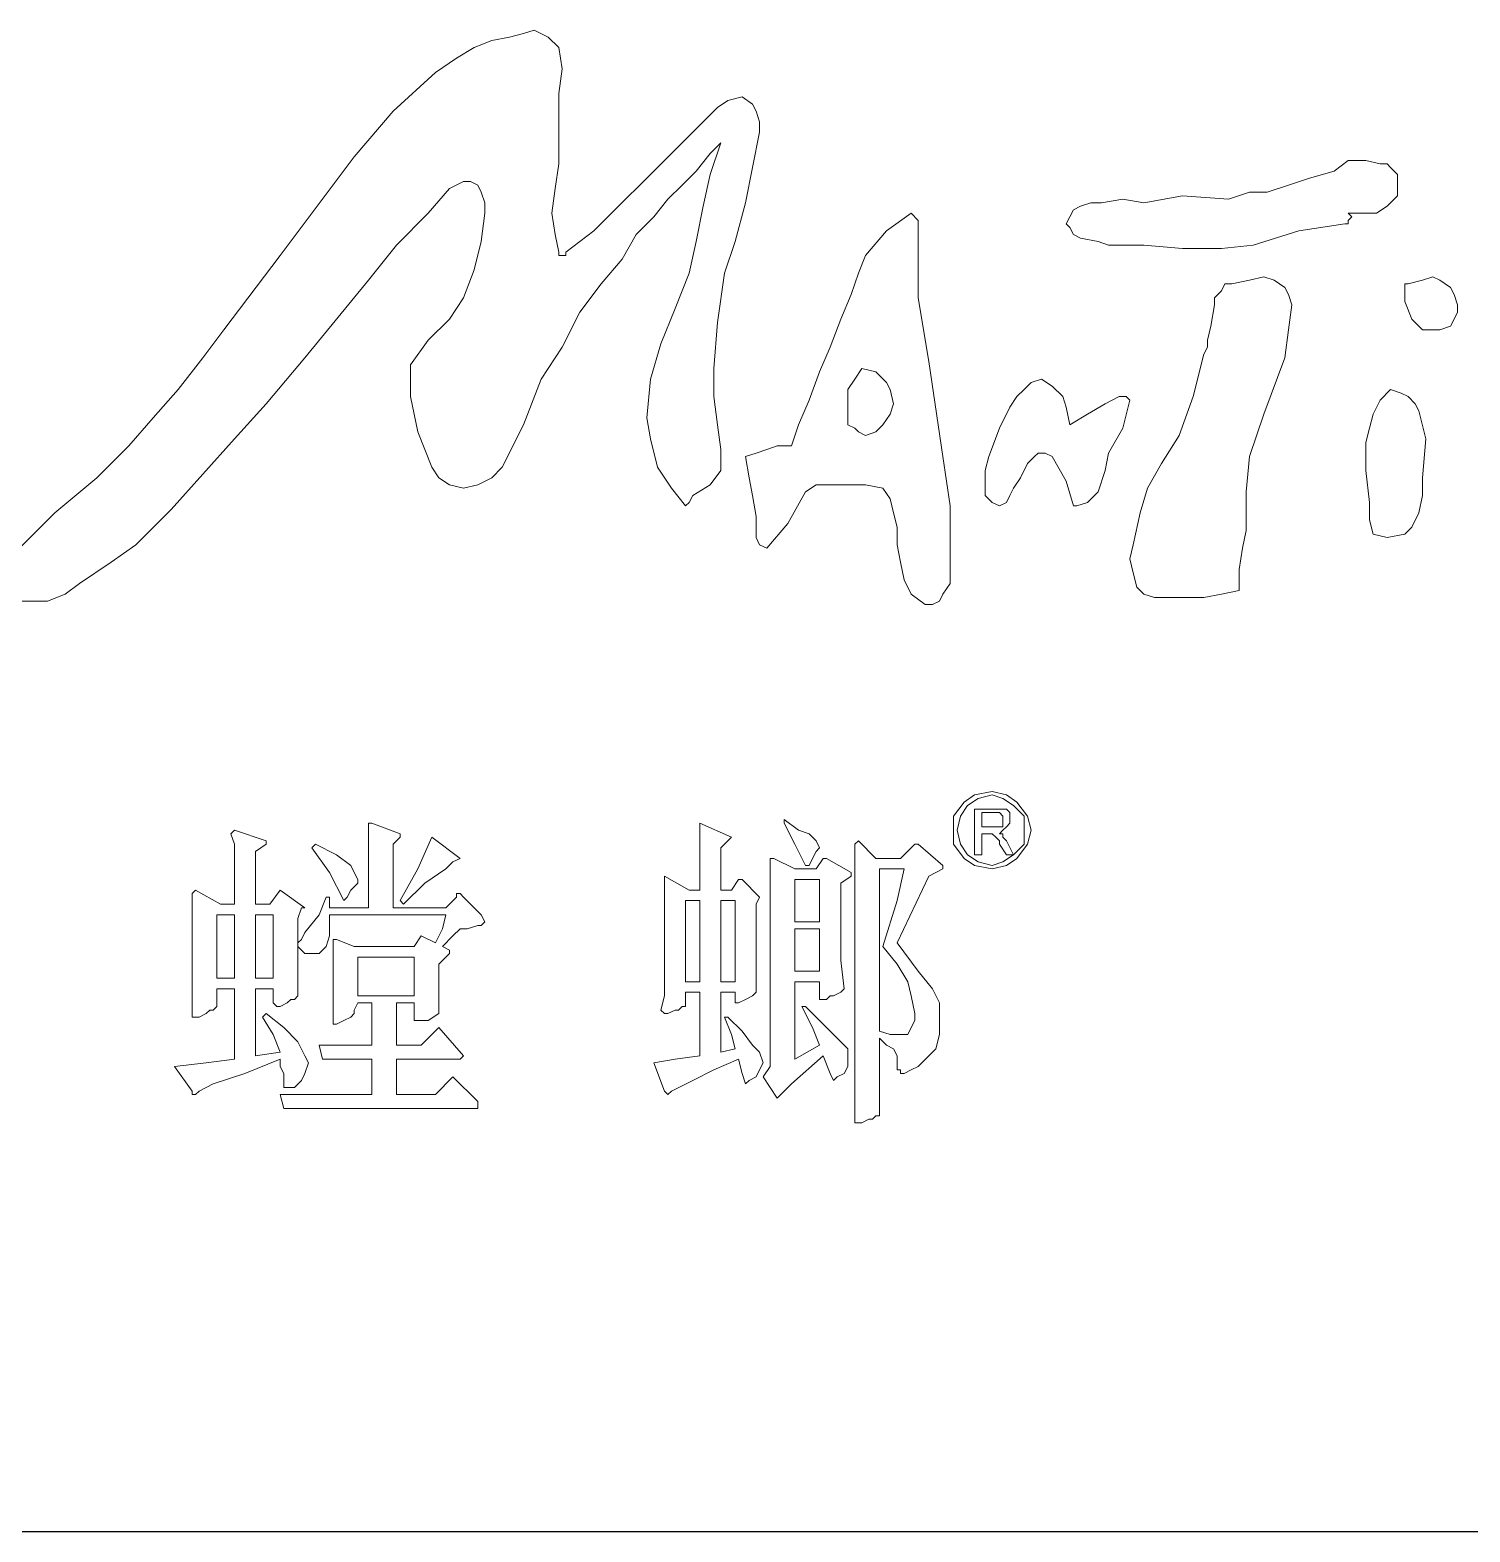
# Model space of a CAD drawing. Header units: millimetres. Extents: x -114775 to 228300, y -175499 to 108657.
# Drawn here: x -101203.18 to -101189.28, y -110668.39 to -110653.89 of the extents above; entities that cross this region are included whole.
import ezdxf
from ezdxf.enums import TextEntityAlignment as Align

# ---------------------------------------------------------------- set-up
doc = ezdxf.new("R2010")
doc.units = ezdxf.units.MM
doc.header["$LTSCALE"] = 1000
doc.layers.get('0').update_dxf_attribs({"linetype": 'CONTINUOUS'})
doc.layers.add('W-图框', color=251, linetype='CONTINUOUS')
doc.styles.add('WORD-2', font='simhei.ttf')
doc.styles.add('WORD-3', font='')
doc.styles.get('WORD-3').set_extended_font_data('SimSun')

# ---------------------------------------------------------------- blocks, each defined once
blk = doc.blocks.new('gslogo')
at = {"color": 251, "lineweight": 0}
for p, q in [((5206.008, -2053.277), (5206.268, -2053.173)), ((5206.268, -2053.173), (5206.528, -2053.121)), ((5206.528, -2053.121), (5206.737, -2053.069)), ((5206.737, -2053.069), (5206.893, -2053.017)), ((5206.893, -2053.017), (5207.101, -2053.121)), ((5206.893, -2053.017), (5206.893, -2053.017)), ((5207.101, -2053.121), (5207.257, -2053.277)), ((5205.435, -2053.642), (5205.747, -2053.433)), ((5205.747, -2053.433), (5206.008, -2053.277)), ((5207.257, -2053.277), (5207.309, -2053.59)), ((5204.81, -2054.214), (5205.435, -2053.642)), ((5207.309, -2053.59), (5207.257, -2053.954)), ((5207.257, -2053.954), (5207.257, -2054.475)), ((5209.6, -2054.162), (5209.756, -2054.058)), ((5209.756, -2054.058), (5209.965, -2054.006)), ((5209.965, -2054.006), (5209.965, -2054.006)), ((5209.965, -2054.006), (5209.965, -2054.006)), ((5209.965, -2054.006), (5210.121, -2054.11)), ((5204.237, -2054.891), (5204.81, -2054.214)), ((5209.288, -2054.475), (5209.6, -2054.162)), ((5210.121, -2054.11), (5210.173, -2054.214)), ((5210.173, -2054.214), (5210.225, -2054.371)), ((5207.257, -2054.475), (5207.257, -2054.995)), ((5208.975, -2054.787), (5209.288, -2054.475)), ((5210.225, -2054.527), (5210.121, -2055.048)), ((5210.225, -2054.371), (5210.225, -2054.527)), ((5209.496, -2055.152), (5209.652, -2054.683)), ((5209.652, -2054.683), (5209.548, -2054.787)), ((5203.144, -2056.349), (5204.237, -2054.891)), ((5208.559, -2055.204), (5208.975, -2054.787)), ((5209.496, -2054.839), (5209.288, -2055.1)), ((5209.548, -2054.787), (5209.496, -2054.839)), ((5218.712, -2055.1), (5218.92, -2054.943)), ((5218.92, -2054.943), (5219.181, -2054.943)), ((5218.92, -2054.943), (5218.92, -2054.943)), ((5219.181, -2054.943), (5219.389, -2054.995)), ((5207.257, -2054.995), (5207.205, -2055.36)), ((5208.142, -2055.62), (5208.559, -2055.204)), ((5209.288, -2055.1), (5209.08, -2055.308)), ((5209.392, -2055.62), (5209.496, -2055.152)), ((5210.121, -2055.048), (5210.017, -2055.568)), ((5218.035, -2055.308), (5218.347, -2055.204)), ((5218.347, -2055.204), (5218.712, -2055.1)), ((5219.389, -2054.995), (5219.493, -2054.995)), ((5219.493, -2054.995), (5219.545, -2055.048)), ((5219.545, -2055.048), (5219.649, -2055.152)), ((5219.649, -2055.152), (5219.649, -2055.256)), ((5205.643, -2055.36), (5205.331, -2055.724)), ((5205.851, -2055.256), (5205.643, -2055.36)), ((5205.903, -2055.256), (5205.851, -2055.256)), ((5205.956, -2055.256), (5205.903, -2055.256)), ((5206.06, -2055.308), (5205.956, -2055.256)), ((5206.112, -2055.412), (5206.06, -2055.308)), ((5206.164, -2055.568), (5206.112, -2055.412)), ((5207.205, -2055.36), (5207.153, -2055.724)), ((5209.08, -2055.308), (5208.871, -2055.516)), ((5217.15, -2055.516), (5217.462, -2055.412)), ((5217.462, -2055.412), (5217.723, -2055.412)), ((5217.723, -2055.412), (5218.035, -2055.308)), ((5219.649, -2055.256), (5219.649, -2055.36)), ((5219.649, -2055.36), (5219.649, -2055.464)), ((5206.164, -2055.724), (5206.164, -2055.568)), ((5207.778, -2055.985), (5208.142, -2055.62)), ((5208.871, -2055.516), (5208.663, -2055.776)), ((5209.288, -2056.141), (5209.392, -2055.62)), ((5210.017, -2055.568), (5209.861, -2056.141)), ((5214.859, -2055.672), (5214.963, -2055.62)), ((5214.963, -2055.62), (5215.119, -2055.568)), ((5215.119, -2055.568), (5215.275, -2055.568)), ((5215.275, -2055.568), (5215.588, -2055.516)), ((5215.588, -2055.516), (5215.9, -2055.568)), ((5215.9, -2055.568), (5216.473, -2055.464)), ((5216.473, -2055.464), (5217.15, -2055.516)), ((5219.493, -2055.62), (5219.337, -2055.724)), ((5219.649, -2055.464), (5219.493, -2055.62)), ((5205.331, -2055.724), (5204.862, -2056.193)), ((5206.112, -2056.141), (5206.164, -2055.724)), ((5207.153, -2055.724), (5207.205, -2056.037)), ((5208.663, -2055.776), (5208.403, -2056.037)), ((5212.099, -2055.985), (5212.464, -2055.724)), ((5212.464, -2055.724), (5212.568, -2055.829)), ((5212.464, -2055.724), (5212.464, -2055.724)), ((5212.568, -2055.829), (5212.568, -2055.985)), ((5214.755, -2055.881), (5214.807, -2055.776)), ((5214.807, -2055.776), (5214.859, -2055.672)), ((5219.181, -2055.724), (5218.92, -2055.724)), ((5218.92, -2055.724), (5218.972, -2055.776)), ((5218.972, -2055.776), (5218.92, -2055.829)), ((5218.92, -2055.829), (5218.92, -2055.881)), ((5219.337, -2055.724), (5219.181, -2055.724)), ((5207.205, -2056.037), (5207.257, -2056.297)), ((5207.361, -2056.297), (5207.778, -2055.985)), ((5208.403, -2056.037), (5208.194, -2056.401)), ((5211.787, -2056.349), (5212.099, -2055.985)), ((5212.568, -2055.985), (5212.568, -2056.505)), ((5214.807, -2055.933), (5214.755, -2055.881)), ((5214.859, -2056.037), (5214.807, -2055.933)), ((5214.963, -2056.089), (5214.859, -2056.037)), ((5215.223, -2056.141), (5214.963, -2056.089)), ((5218.191, -2055.985), (5217.514, -2056.193)), ((5218.868, -2055.881), (5218.191, -2055.985)), ((5218.92, -2055.881), (5218.868, -2055.881)), ((5204.862, -2056.193), (5204.446, -2056.714)), ((5206.008, -2056.557), (5206.112, -2056.141)), ((5207.257, -2056.297), (5207.257, -2056.297)), ((5207.257, -2056.297), (5207.257, -2056.349)), ((5207.361, -2056.349), (5207.361, -2056.297)), ((5209.184, -2056.61), (5209.288, -2056.141)), ((5209.861, -2056.141), (5209.704, -2056.61)), ((5215.38, -2056.193), (5215.223, -2056.141)), ((5215.9, -2056.193), (5215.38, -2056.193)), ((5216.473, -2056.245), (5215.9, -2056.193)), ((5217.046, -2056.245), (5216.473, -2056.245)), ((5217.514, -2056.193), (5217.046, -2056.245)), ((5202.311, -2057.443), (5203.144, -2056.349)), ((5207.257, -2056.349), (5207.309, -2056.349)), ((5207.309, -2056.349), (5207.361, -2056.349)), ((5207.361, -2056.349), (5207.361, -2056.349)), ((5208.194, -2056.401), (5207.882, -2056.766)), ((5211.683, -2056.61), (5211.787, -2056.349)), ((5212.568, -2056.505), (5212.568, -2056.974)), ((5204.446, -2056.714), (5203.508, -2057.859)), ((5205.851, -2056.974), (5206.008, -2056.557)), ((5208.975, -2057.13), (5209.184, -2056.61)), ((5209.704, -2056.61), (5209.6, -2057.338)), ((5211.579, -2056.922), (5211.683, -2056.61)), ((5217.202, -2056.766), (5217.462, -2056.714)), ((5217.462, -2056.714), (5217.671, -2056.662)), ((5217.671, -2056.662), (5217.827, -2056.714)), ((5217.671, -2056.662), (5217.671, -2056.662)), ((5217.827, -2056.714), (5217.983, -2056.818)), ((5219.805, -2056.766), (5220.014, -2056.714)), ((5220.014, -2056.714), (5220.17, -2056.662)), ((5220.17, -2056.662), (5220.274, -2056.714)), ((5220.17, -2056.662), (5220.17, -2056.662)), ((5220.274, -2056.714), (5220.43, -2056.818)), ((5205.643, -2057.286), (5205.851, -2056.974)), ((5207.882, -2056.766), (5207.57, -2057.182)), ((5211.423, -2057.286), (5211.579, -2056.922)), ((5212.568, -2056.974), (5212.724, -2057.911)), ((5216.942, -2056.974), (5217.046, -2056.87)), ((5216.942, -2057.078), (5216.942, -2056.974)), ((5217.046, -2056.87), (5217.098, -2056.766)), ((5217.098, -2056.766), (5217.202, -2056.766)), ((5217.983, -2056.818), (5218.035, -2056.922)), ((5218.035, -2056.922), (5218.087, -2057.078)), ((5219.753, -2057.026), (5219.753, -2056.766)), ((5219.753, -2056.766), (5219.805, -2056.766)), ((5219.805, -2056.766), (5219.805, -2056.766)), ((5220.43, -2056.818), (5220.482, -2056.922)), ((5220.482, -2056.922), (5220.534, -2057.078)), ((5207.57, -2057.182), (5207.309, -2057.703)), ((5208.767, -2057.651), (5208.975, -2057.13)), ((5216.89, -2057.391), (5216.942, -2057.078)), ((5218.087, -2057.078), (5218.035, -2057.443)), ((5219.857, -2057.286), (5219.753, -2057.026)), ((5220.534, -2057.182), (5220.482, -2057.286)), ((5220.534, -2057.078), (5220.534, -2057.182)), ((5205.331, -2057.599), (5205.643, -2057.286)), ((5209.6, -2057.338), (5209.548, -2058.015)), ((5211.266, -2057.703), (5211.423, -2057.286)), ((5216.838, -2057.599), (5216.89, -2057.391)), ((5219.909, -2057.338), (5219.857, -2057.286)), ((5220.014, -2057.443), (5219.909, -2057.338)), ((5220.43, -2057.391), (5220.274, -2057.443)), ((5220.482, -2057.286), (5220.43, -2057.391)), ((5201.998, -2057.859), (5202.311, -2057.443)), ((5205.07, -2057.963), (5205.331, -2057.599)), ((5208.611, -2058.172), (5208.767, -2057.651)), ((5216.838, -2057.703), (5216.838, -2057.599)), ((5218.035, -2057.443), (5217.983, -2057.859)), ((5220.118, -2057.443), (5220.014, -2057.443)), ((5220.274, -2057.443), (5220.118, -2057.443)), ((5201.634, -2058.328), (5201.998, -2057.859)), ((5203.508, -2057.859), (5202.936, -2058.536)), ((5207.309, -2057.703), (5206.997, -2058.172)), ((5211.11, -2058.067), (5211.266, -2057.703)), ((5216.629, -2058.432), (5216.785, -2057.807)), ((5216.785, -2057.807), (5216.838, -2057.703)), ((5217.983, -2057.859), (5217.671, -2058.692)), ((5205.07, -2058.432), (5205.07, -2057.963)), ((5209.548, -2058.015), (5209.548, -2058.432)), ((5210.954, -2058.484), (5211.11, -2058.067)), ((5211.735, -2058.015), (5211.631, -2058.172)), ((5211.943, -2058.067), (5211.735, -2058.015)), ((5211.735, -2058.015), (5211.735, -2058.015)), ((5212.099, -2058.224), (5211.943, -2058.067)), ((5212.724, -2057.911), (5212.932, -2059.317)), ((5206.997, -2058.172), (5206.737, -2058.848)), ((5208.559, -2058.744), (5208.611, -2058.172)), ((5211.631, -2058.172), (5211.527, -2058.328)), ((5212.151, -2058.328), (5212.099, -2058.224)), ((5214.13, -2058.328), (5214.234, -2058.224)), ((5214.234, -2058.224), (5214.39, -2058.172)), ((5214.39, -2058.172), (5214.547, -2058.276)), ((5214.39, -2058.172), (5214.39, -2058.172)), ((5214.547, -2058.276), (5214.703, -2058.432)), ((5201.269, -2058.744), (5201.634, -2058.328)), ((5202.936, -2058.536), (5202.467, -2059.057)), ((5205.175, -2058.953), (5205.07, -2058.432)), ((5209.548, -2058.432), (5209.6, -2058.848)), ((5210.798, -2058.848), (5210.954, -2058.484)), ((5211.527, -2058.328), (5211.527, -2058.484)), ((5211.527, -2058.484), (5211.527, -2058.744)), ((5212.204, -2058.536), (5212.151, -2058.328)), ((5212.151, -2058.692), (5212.204, -2058.536)), ((5213.922, -2058.588), (5214.026, -2058.432)), ((5214.026, -2058.432), (5214.13, -2058.328)), ((5214.703, -2058.432), (5214.755, -2058.588)), ((5215.067, -2058.692), (5215.328, -2058.536)), ((5215.328, -2058.536), (5215.432, -2058.484)), ((5215.432, -2058.484), (5215.536, -2058.432)), ((5215.536, -2058.432), (5215.64, -2058.432)), ((5215.692, -2058.484), (5215.588, -2058.9)), ((5215.64, -2058.432), (5215.692, -2058.484)), ((5216.421, -2059.005), (5216.629, -2058.432)), ((5219.285, -2058.692), (5219.389, -2058.484)), ((5219.389, -2058.484), (5219.545, -2058.328)), ((5219.545, -2058.328), (5219.701, -2058.38)), ((5219.545, -2058.328), (5219.545, -2058.328)), ((5219.701, -2058.38), (5219.805, -2058.432)), ((5219.805, -2058.432), (5219.909, -2058.536)), ((5219.909, -2058.536), (5219.962, -2058.64)), ((5200.905, -2059.161), (5201.269, -2058.744)), ((5208.611, -2059.057), (5208.559, -2058.744)), ((5211.527, -2058.744), (5211.527, -2058.848)), ((5212.047, -2058.848), (5212.151, -2058.692)), ((5213.766, -2058.9), (5213.922, -2058.588)), ((5214.755, -2058.588), (5214.807, -2058.848)), ((5214.807, -2058.848), (5215.067, -2058.692)), ((5217.671, -2058.692), (5217.462, -2059.317)), ((5219.233, -2058.9), (5219.285, -2058.692)), ((5219.962, -2058.64), (5220.066, -2059.057)), ((5205.279, -2059.213), (5205.175, -2058.953)), ((5206.737, -2058.848), (5206.424, -2059.473)), ((5209.6, -2058.848), (5209.652, -2059.213)), ((5210.694, -2059.161), (5210.798, -2058.848)), ((5211.527, -2058.848), (5211.631, -2058.9)), ((5211.631, -2058.9), (5211.683, -2058.953)), ((5211.683, -2058.953), (5211.787, -2059.005)), ((5211.787, -2059.005), (5211.943, -2058.953)), ((5211.943, -2058.953), (5212.047, -2058.848)), ((5213.609, -2059.317), (5213.766, -2058.9)), ((5215.588, -2058.9), (5215.38, -2059.265)), ((5219.181, -2059.109), (5219.233, -2058.9)), ((5200.436, -2059.629), (5200.905, -2059.161)), ((5202.467, -2059.057), (5201.998, -2059.577)), ((5208.715, -2059.473), (5208.611, -2059.057)), ((5210.329, -2059.213), (5210.485, -2059.161)), ((5210.485, -2059.161), (5210.694, -2059.161)), ((5216.161, -2059.421), (5216.421, -2059.005)), ((5219.181, -2059.525), (5219.181, -2059.109)), ((5220.066, -2059.057), (5220.014, -2059.629)), ((5205.383, -2059.473), (5205.279, -2059.213)), ((5209.652, -2059.213), (5209.652, -2059.525)), ((5210.017, -2059.317), (5210.173, -2059.265)), ((5210.069, -2059.629), (5210.017, -2059.317)), ((5210.173, -2059.265), (5210.329, -2059.213)), ((5212.932, -2059.317), (5213.037, -2060.046)), ((5213.557, -2059.525), (5213.609, -2059.317)), ((5214.182, -2059.421), (5214.078, -2059.629)), ((5214.286, -2059.317), (5214.182, -2059.421)), ((5214.338, -2059.265), (5214.286, -2059.317)), ((5214.442, -2059.265), (5214.338, -2059.265)), ((5214.547, -2059.317), (5214.442, -2059.265)), ((5214.755, -2059.681), (5214.547, -2059.317)), ((5215.38, -2059.265), (5215.328, -2059.525)), ((5215.952, -2059.786), (5216.161, -2059.421)), ((5217.462, -2059.317), (5217.41, -2059.838)), ((5199.812, -2060.15), (5200.436, -2059.629)), ((5201.998, -2059.577), (5201.53, -2060.098)), ((5205.487, -2059.629), (5205.383, -2059.473)), ((5205.643, -2059.734), (5205.487, -2059.629)), ((5206.268, -2059.629), (5206.06, -2059.734)), ((5206.424, -2059.473), (5206.268, -2059.629)), ((5208.923, -2059.786), (5208.715, -2059.473)), ((5209.652, -2059.525), (5209.496, -2059.734)), ((5210.121, -2059.89), (5210.069, -2059.629)), ((5213.557, -2059.734), (5213.557, -2059.525)), ((5214.078, -2059.629), (5213.974, -2059.786)), ((5215.328, -2059.525), (5215.223, -2059.838)), ((5219.233, -2059.994), (5219.181, -2059.525)), ((5220.014, -2059.629), (5220.014, -2059.89)), ((5205.851, -2059.786), (5205.643, -2059.734)), ((5206.06, -2059.734), (5205.851, -2059.786)), ((5209.132, -2060.046), (5208.923, -2059.786)), ((5209.496, -2059.734), (5209.236, -2059.89)), ((5210.902, -2059.838), (5210.642, -2060.306)), ((5211.058, -2059.734), (5210.902, -2059.838)), ((5211.214, -2059.734), (5211.058, -2059.734)), ((5211.37, -2059.734), (5211.214, -2059.734)), ((5211.579, -2059.734), (5211.37, -2059.734)), ((5211.787, -2059.734), (5211.579, -2059.734)), ((5212.047, -2059.786), (5211.787, -2059.734)), ((5212.151, -2059.942), (5212.047, -2059.786)), ((5213.557, -2059.89), (5213.557, -2059.734)), ((5213.974, -2059.786), (5213.922, -2059.89)), ((5214.859, -2060.046), (5214.755, -2059.681)), ((5215.223, -2059.838), (5215.067, -2059.994)), ((5215.848, -2060.15), (5215.952, -2059.786)), ((5217.41, -2059.838), (5217.41, -2060.41)), ((5209.184, -2059.994), (5209.132, -2060.046)), ((5209.236, -2059.89), (5209.184, -2059.994)), ((5210.173, -2060.202), (5210.121, -2059.89)), ((5212.204, -2060.15), (5212.151, -2059.942)), ((5213.037, -2060.046), (5213.037, -2060.671)), ((5213.661, -2059.994), (5213.557, -2059.89)), ((5213.766, -2060.046), (5213.661, -2059.994)), ((5213.87, -2059.994), (5213.766, -2060.046)), ((5213.922, -2059.89), (5213.87, -2059.994)), ((5214.911, -2060.046), (5214.859, -2060.046)), ((5215.067, -2059.994), (5214.911, -2060.046)), ((5214.911, -2060.046), (5214.911, -2060.046)), ((5219.233, -2060.254), (5219.233, -2059.994)), ((5220.014, -2059.89), (5219.962, -2060.15)), ((5199.551, -2060.41), (5199.812, -2060.15)), ((5201.53, -2060.098), (5201.009, -2060.619)), ((5210.173, -2060.515), (5210.173, -2060.202)), ((5210.642, -2060.306), (5210.329, -2060.671)), ((5212.256, -2060.358), (5212.204, -2060.15)), ((5215.744, -2060.619), (5215.848, -2060.15)), ((5219.285, -2060.463), (5219.233, -2060.254)), ((5219.962, -2060.15), (5219.857, -2060.358)), ((5199.291, -2060.671), (5199.551, -2060.41)), ((5210.225, -2060.619), (5210.173, -2060.515)), ((5212.256, -2060.619), (5212.256, -2060.358)), ((5217.41, -2060.41), (5217.358, -2060.671)), ((5219.493, -2060.515), (5219.285, -2060.463)), ((5219.493, -2060.41), (5219.493, -2060.41)), ((5219.493, -2060.41), (5219.493, -2060.41)), ((5219.493, -2060.41), (5219.493, -2060.41)), ((5219.493, -2060.41), (5219.493, -2060.41)), ((5219.493, -2060.41), (5219.493, -2060.41)), ((5219.753, -2060.463), (5219.493, -2060.515)), ((5219.857, -2060.358), (5219.753, -2060.463)), ((5201.009, -2060.619), (5200.645, -2060.879)), ((5210.329, -2060.671), (5210.225, -2060.619)), ((5212.308, -2060.879), (5212.256, -2060.619)), ((5213.037, -2060.671), (5213.037, -2060.931)), ((5215.692, -2060.827), (5215.744, -2060.619)), ((5217.358, -2060.671), (5217.306, -2060.983)), ((5200.645, -2060.879), (5200.176, -2061.191)), ((5212.36, -2061.139), (5212.308, -2060.879)), ((5213.037, -2060.931), (5213.037, -2061.191)), ((5215.744, -2061.035), (5215.692, -2060.827)), ((5200.176, -2061.191), (5199.968, -2061.348)), ((5212.464, -2061.348), (5212.36, -2061.139)), ((5213.037, -2061.191), (5212.932, -2061.348)), ((5215.796, -2061.244), (5215.744, -2061.035)), ((5217.306, -2060.983), (5217.306, -2061.139)), ((5217.306, -2061.139), (5217.306, -2061.296)), ((5199.968, -2061.348), (5199.707, -2061.452)), ((5212.672, -2061.504), (5212.464, -2061.348)), ((5212.932, -2061.348), (5212.88, -2061.452)), ((5215.9, -2061.348), (5215.796, -2061.244)), ((5216.056, -2061.4), (5215.9, -2061.348)), ((5216.265, -2061.4), (5216.056, -2061.4)), ((5216.525, -2061.4), (5216.265, -2061.4)), ((5216.785, -2061.4), (5216.525, -2061.4)), ((5217.046, -2061.348), (5216.785, -2061.4)), ((5217.306, -2061.296), (5217.046, -2061.348)), ((5199.499, -2061.452), (5199.239, -2061.452)), ((5199.707, -2061.452), (5199.499, -2061.452)), ((5212.776, -2061.504), (5212.672, -2061.504)), ((5212.88, -2061.452), (5212.776, -2061.504)), ((5213.401, -2064.315), (5213.661, -2064.263)), ((5213.661, -2064.263), (5213.87, -2064.315)), ((5213.661, -2064.263), (5213.661, -2064.263)), ((5213.089, -2064.628), (5213.245, -2064.42)), ((5213.193, -2064.628), (5213.297, -2064.472)), ((5213.245, -2064.42), (5213.401, -2064.315)), ((5213.297, -2064.472), (5213.453, -2064.368)), ((5213.401, -2065.201), (5213.401, -2064.524)), ((5213.401, -2064.524), (5213.713, -2064.524)), ((5213.453, -2064.368), (5213.661, -2064.315)), ((5213.661, -2064.315), (5213.818, -2064.368)), ((5213.661, -2064.315), (5213.661, -2064.315)), ((5213.713, -2064.524), (5213.766, -2064.524)), ((5213.766, -2064.524), (5213.818, -2064.524)), ((5213.818, -2064.368), (5213.974, -2064.472)), ((5213.818, -2064.524), (5213.87, -2064.524)), ((5213.87, -2064.315), (5214.026, -2064.42)), ((5213.87, -2064.524), (5213.922, -2064.576)), ((5213.974, -2064.472), (5214.13, -2064.628)), ((5214.026, -2064.42), (5214.182, -2064.628)), ((5204.446, -2064.94), (5204.446, -2064.732)), ((5204.446, -2064.732), (5204.498, -2064.732)), ((5204.498, -2064.732), (5204.914, -2064.888)), ((5209.34, -2064.784), (5209.34, -2064.732)), ((5209.34, -2064.732), (5209.808, -2064.94)), ((5210.589, -2064.68), (5210.798, -2064.836)), ((5210.589, -2064.732), (5210.589, -2064.68)), ((5210.589, -2064.68), (5210.589, -2064.68)), ((5210.746, -2065.044), (5210.589, -2064.732)), ((5213.089, -2064.836), (5213.089, -2064.628)), ((5213.141, -2064.836), (5213.193, -2064.628)), ((5213.713, -2064.576), (5213.505, -2064.576)), ((5213.505, -2064.576), (5213.505, -2064.784)), ((5213.766, -2064.576), (5213.713, -2064.576)), ((5213.818, -2064.628), (5213.766, -2064.576)), ((5213.818, -2064.68), (5213.818, -2064.628)), ((5213.818, -2064.628), (5213.818, -2064.628)), ((5213.818, -2064.732), (5213.818, -2064.68)), ((5213.818, -2064.784), (5213.818, -2064.732)), ((5213.818, -2064.732), (5213.818, -2064.732)), ((5213.922, -2064.732), (5213.87, -2064.784)), ((5213.922, -2064.576), (5213.922, -2064.628)), ((5213.922, -2064.628), (5213.922, -2064.68)), ((5213.922, -2064.68), (5213.922, -2064.732)), ((5214.13, -2064.628), (5214.13, -2064.836)), ((5214.182, -2064.628), (5214.234, -2064.836)), ((5202.415, -2064.888), (5202.467, -2064.836)), ((5202.467, -2065.044), (5202.415, -2064.888)), ((5202.467, -2064.836), (5202.936, -2064.992)), ((5204.446, -2065.201), (5204.446, -2064.94)), ((5204.914, -2064.94), (5204.81, -2065.044)), ((5204.914, -2064.888), (5204.914, -2064.94)), ((5205.175, -2065.409), (5205.383, -2064.94)), ((5205.383, -2064.94), (5205.799, -2065.253)), ((5205.383, -2064.94), (5205.383, -2064.94)), ((5209.34, -2064.94), (5209.34, -2064.784)), ((5209.34, -2065.149), (5209.34, -2064.94)), ((5209.808, -2064.94), (5209.652, -2065.096)), ((5209.808, -2064.94), (5209.808, -2064.94)), ((5210.798, -2064.836), (5210.954, -2064.888)), ((5210.954, -2064.888), (5211.058, -2064.992)), ((5213.089, -2065.044), (5213.089, -2064.836)), ((5213.193, -2065.044), (5213.141, -2064.836)), ((5213.505, -2064.784), (5213.661, -2064.784)), ((5213.505, -2064.784), (5213.505, -2064.784)), ((5213.609, -2064.888), (5213.505, -2064.888)), ((5213.505, -2064.888), (5213.505, -2065.201)), ((5213.661, -2064.888), (5213.609, -2064.888)), ((5213.609, -2064.888), (5213.609, -2064.888)), ((5213.661, -2064.784), (5213.713, -2064.784)), ((5213.713, -2064.94), (5213.661, -2064.888)), ((5213.661, -2064.888), (5213.661, -2064.888)), ((5213.661, -2064.888), (5213.661, -2064.888)), ((5213.713, -2064.784), (5213.766, -2064.784)), ((5213.766, -2064.992), (5213.713, -2064.94)), ((5213.713, -2064.94), (5213.713, -2064.94)), ((5213.766, -2064.784), (5213.818, -2064.784)), ((5213.818, -2064.836), (5213.766, -2064.888)), ((5213.766, -2064.888), (5213.766, -2064.888)), ((5213.766, -2064.888), (5213.818, -2064.888)), ((5213.87, -2064.784), (5213.818, -2064.836)), ((5213.818, -2064.888), (5213.818, -2064.94)), ((5213.818, -2064.94), (5213.87, -2064.992)), ((5214.13, -2064.836), (5214.13, -2065.044)), ((5214.234, -2064.836), (5214.182, -2065.044)), ((5202.467, -2065.201), (5202.467, -2065.044)), ((5202.936, -2065.044), (5202.779, -2065.149)), ((5202.779, -2065.149), (5202.779, -2065.93)), ((5202.936, -2064.992), (5202.936, -2065.044)), ((5203.612, -2065.096), (5203.665, -2065.044)), ((5203.873, -2065.461), (5203.612, -2065.096)), ((5203.665, -2065.044), (5203.977, -2065.201)), ((5203.665, -2065.044), (5203.665, -2065.044)), ((5204.81, -2065.044), (5204.81, -2065.982)), ((5209.34, -2065.721), (5209.34, -2065.149)), ((5209.652, -2065.096), (5209.652, -2065.721)), ((5210.902, -2065.357), (5210.746, -2065.044)), ((5211.058, -2065.149), (5211.006, -2065.253)), ((5211.058, -2064.992), (5211.11, -2065.096)), ((5211.11, -2065.096), (5211.058, -2065.149)), ((5211.631, -2065.044), (5211.683, -2064.992)), ((5211.631, -2065.201), (5211.631, -2065.044)), ((5211.683, -2064.992), (5211.943, -2065.253)), ((5212.308, -2065.253), (5212.516, -2065.044)), ((5212.516, -2065.044), (5212.568, -2065.044)), ((5212.568, -2065.044), (5212.932, -2065.357)), ((5213.245, -2065.253), (5213.089, -2065.044)), ((5213.297, -2065.201), (5213.193, -2065.044)), ((5213.766, -2065.044), (5213.766, -2064.992)), ((5213.87, -2065.201), (5213.766, -2065.044)), ((5213.87, -2064.992), (5213.974, -2065.201)), ((5214.13, -2065.044), (5213.974, -2065.201)), ((5214.182, -2065.044), (5214.026, -2065.253)), ((5202.467, -2065.93), (5202.467, -2065.201)), ((5203.977, -2065.201), (5204.185, -2065.357)), ((5204.185, -2065.357), (5204.237, -2065.461)), ((5204.446, -2065.982), (5204.446, -2065.201)), ((5204.914, -2065.877), (5205.175, -2065.409)), ((5205.591, -2065.409), (5205.279, -2065.617)), ((5205.695, -2065.305), (5205.591, -2065.409)), ((5205.799, -2065.253), (5205.695, -2065.305)), ((5205.799, -2065.253), (5205.799, -2065.253)), ((5210.381, -2065.409), (5210.381, -2065.253)), ((5210.381, -2065.253), (5210.433, -2065.253)), ((5210.381, -2065.565), (5210.381, -2065.409)), ((5210.433, -2065.253), (5210.746, -2065.409)), ((5210.746, -2065.409), (5211.058, -2065.409)), ((5210.954, -2065.357), (5210.902, -2065.357)), ((5211.006, -2065.253), (5210.954, -2065.357)), ((5211.058, -2065.409), (5211.162, -2065.253)), ((5211.162, -2065.253), (5211.214, -2065.253)), ((5211.214, -2065.253), (5211.579, -2065.461)), ((5211.631, -2065.409), (5211.631, -2065.201)), ((5211.631, -2068.533), (5211.631, -2065.409)), ((5211.943, -2065.253), (5212.308, -2065.253)), ((5211.943, -2065.253), (5211.943, -2065.253)), ((5212.36, -2065.409), (5211.995, -2065.409)), ((5211.995, -2065.409), (5211.995, -2067.804)), ((5212.256, -2065.877), (5212.36, -2065.409)), ((5212.932, -2065.409), (5212.724, -2065.513)), ((5212.932, -2065.357), (5212.932, -2065.409)), ((5213.401, -2065.357), (5213.245, -2065.253)), ((5213.453, -2065.305), (5213.297, -2065.201)), ((5213.505, -2065.201), (5213.401, -2065.201)), ((5213.401, -2065.201), (5213.401, -2065.201)), ((5213.661, -2065.409), (5213.401, -2065.357)), ((5213.661, -2065.357), (5213.453, -2065.305)), ((5213.818, -2065.305), (5213.661, -2065.357)), ((5213.87, -2065.357), (5213.661, -2065.409)), ((5213.974, -2065.201), (5213.818, -2065.305)), ((5213.974, -2065.201), (5213.87, -2065.201)), ((5214.026, -2065.253), (5213.87, -2065.357)), ((5204.081, -2065.877), (5203.873, -2065.461)), ((5204.289, -2065.617), (5204.185, -2065.721)), ((5204.237, -2065.461), (5204.289, -2065.565)), ((5204.289, -2065.565), (5204.289, -2065.617)), ((5205.279, -2065.617), (5204.966, -2065.93)), ((5208.819, -2065.565), (5208.819, -2065.513)), ((5208.819, -2065.513), (5209.184, -2065.721)), ((5208.819, -2065.721), (5208.819, -2065.565)), ((5209.808, -2065.721), (5209.913, -2065.565)), ((5209.913, -2065.565), (5209.965, -2065.565)), ((5209.965, -2065.565), (5210.225, -2065.825)), ((5210.381, -2068.168), (5210.381, -2065.565)), ((5211.11, -2065.565), (5210.746, -2065.565)), ((5210.746, -2065.565), (5210.746, -2066.19)), ((5211.11, -2066.19), (5211.11, -2065.565)), ((5211.579, -2065.513), (5211.423, -2065.617)), ((5211.423, -2065.617), (5211.423, -2066.763)), ((5211.579, -2065.461), (5211.579, -2065.513)), ((5212.724, -2065.513), (5212.256, -2066.502)), ((5201.842, -2065.773), (5201.894, -2065.721)), ((5201.842, -2065.93), (5201.842, -2065.773)), ((5201.894, -2065.721), (5202.259, -2065.93)), ((5202.988, -2065.93), (5203.144, -2065.721)), ((5203.144, -2065.721), (5203.144, -2065.721)), ((5203.144, -2065.721), (5203.508, -2065.982)), ((5203.717, -2066.086), (5203.821, -2065.825)), ((5203.821, -2065.825), (5203.873, -2065.825)), ((5203.873, -2065.825), (5203.873, -2065.877)), ((5204.133, -2065.825), (5204.081, -2065.877)), ((5204.185, -2065.721), (5204.133, -2065.825)), ((5205.591, -2065.982), (5205.747, -2065.825)), ((5205.747, -2065.825), (5205.747, -2065.773)), ((5205.747, -2065.773), (5205.799, -2065.773)), ((5205.799, -2065.773), (5205.851, -2065.825)), ((5205.851, -2065.825), (5206.008, -2065.982)), ((5208.819, -2065.877), (5208.819, -2065.721)), ((5209.184, -2065.721), (5209.34, -2065.721)), ((5209.652, -2065.721), (5209.808, -2065.721)), ((5210.225, -2065.825), (5210.173, -2065.93)), ((5210.225, -2065.825), (5210.225, -2065.825)), ((5201.842, -2066.034), (5201.842, -2065.93)), ((5201.842, -2067.179), (5201.842, -2066.034)), ((5202.259, -2065.93), (5202.467, -2065.93)), ((5202.467, -2065.93), (5202.467, -2065.93)), ((5202.779, -2065.93), (5202.988, -2065.93)), ((5203.456, -2065.982), (5203.404, -2066.138)), ((5203.508, -2065.982), (5203.456, -2065.982)), ((5203.873, -2065.877), (5203.873, -2065.982)), ((5203.873, -2065.982), (5204.446, -2065.982)), ((5204.446, -2065.982), (5204.446, -2065.982)), ((5204.81, -2065.982), (5205.591, -2065.982)), ((5204.966, -2065.93), (5204.914, -2065.877)), ((5206.008, -2065.982), (5206.112, -2066.086)), ((5208.819, -2066.971), (5208.819, -2065.877)), ((5209.34, -2065.877), (5209.132, -2065.877)), ((5209.132, -2065.877), (5209.132, -2067.075)), ((5209.34, -2067.075), (5209.34, -2065.877)), ((5209.652, -2065.877), (5209.652, -2067.075)), ((5209.861, -2065.877), (5209.652, -2065.877)), ((5209.652, -2065.877), (5209.652, -2065.877)), ((5209.861, -2067.075), (5209.861, -2065.877)), ((5210.173, -2065.93), (5210.173, -2066.815)), ((5212.047, -2066.554), (5212.256, -2065.877)), ((5202.467, -2066.086), (5202.207, -2066.086)), ((5202.207, -2066.086), (5202.207, -2067.023)), ((5202.467, -2067.023), (5202.467, -2066.086)), ((5202.779, -2066.086), (5202.779, -2067.023)), ((5203.04, -2066.086), (5202.779, -2066.086)), ((5202.779, -2066.086), (5202.779, -2066.086)), ((5203.04, -2067.023), (5203.04, -2066.086)), ((5203.404, -2066.138), (5203.404, -2066.919)), ((5203.508, -2066.346), (5203.717, -2066.086)), ((5205.591, -2066.086), (5203.873, -2066.086)), ((5203.873, -2066.086), (5203.873, -2066.398)), ((5205.435, -2066.502), (5205.539, -2066.294)), ((5205.539, -2066.294), (5205.591, -2066.086)), ((5205.799, -2066.294), (5205.695, -2066.398)), ((5205.903, -2066.294), (5205.799, -2066.294)), ((5206.06, -2066.242), (5205.903, -2066.294)), ((5206.112, -2066.242), (5206.06, -2066.242)), ((5206.112, -2066.086), (5206.164, -2066.19)), ((5206.164, -2066.19), (5206.112, -2066.242)), ((5210.746, -2066.19), (5211.11, -2066.19)), ((5210.746, -2066.19), (5210.746, -2066.19)), ((5211.11, -2066.294), (5210.746, -2066.294)), ((5210.746, -2066.294), (5210.746, -2066.919)), ((5211.11, -2066.919), (5211.11, -2066.294)), ((5211.11, -2066.294), (5211.11, -2066.294)), ((5203.404, -2066.502), (5203.456, -2066.45)), ((5203.404, -2066.554), (5203.404, -2066.502)), ((5203.456, -2066.45), (5203.508, -2066.346)), ((5203.873, -2066.398), (5203.821, -2066.554)), ((5203.925, -2066.606), (5203.925, -2066.45)), ((5203.925, -2066.45), (5203.977, -2066.45)), ((5203.977, -2066.45), (5204.237, -2066.554)), ((5205.122, -2066.554), (5205.227, -2066.398)), ((5205.227, -2066.398), (5205.227, -2066.398)), ((5205.227, -2066.398), (5205.435, -2066.502)), ((5205.695, -2066.398), (5205.539, -2066.554)), ((5212.256, -2066.502), (5212.568, -2066.919)), ((5203.456, -2066.606), (5203.404, -2066.554)), ((5203.508, -2066.658), (5203.456, -2066.606)), ((5203.612, -2066.658), (5203.508, -2066.658)), ((5203.717, -2066.658), (5203.612, -2066.658)), ((5203.821, -2066.554), (5203.717, -2066.658)), ((5203.925, -2066.763), (5203.925, -2066.606)), ((5204.237, -2066.554), (5205.122, -2066.554)), ((5205.122, -2066.711), (5204.289, -2066.711)), ((5204.289, -2066.711), (5204.289, -2067.283)), ((5205.122, -2067.283), (5205.122, -2066.711)), ((5205.643, -2066.658), (5205.487, -2066.815)), ((5205.539, -2066.554), (5205.643, -2066.606)), ((5205.643, -2066.606), (5205.643, -2066.658)), ((5212.256, -2066.815), (5212.047, -2066.554)), ((5203.404, -2066.919), (5203.404, -2067.231)), ((5203.925, -2067.387), (5203.925, -2066.763)), ((5205.487, -2066.815), (5205.487, -2067.179)), ((5210.173, -2066.815), (5210.173, -2066.971)), ((5210.746, -2066.919), (5211.11, -2066.919)), ((5211.423, -2066.763), (5211.475, -2067.179)), ((5212.412, -2067.075), (5212.256, -2066.815)), ((5212.568, -2066.919), (5212.776, -2067.179)), ((5201.842, -2067.387), (5201.842, -2067.179)), ((5202.207, -2067.023), (5202.467, -2067.023)), ((5202.467, -2067.179), (5202.207, -2067.179)), ((5202.207, -2067.179), (5202.207, -2067.439)), ((5202.467, -2067.023), (5202.467, -2067.023)), ((5202.467, -2068.22), (5202.467, -2067.179)), ((5202.779, -2067.023), (5203.04, -2067.023)), ((5203.04, -2067.179), (5202.779, -2067.179)), ((5202.779, -2067.179), (5202.779, -2068.168)), ((5203.04, -2067.387), (5203.04, -2067.179)), ((5205.487, -2067.179), (5205.487, -2067.283)), ((5208.819, -2067.283), (5208.819, -2066.971)), ((5209.132, -2067.075), (5209.34, -2067.075)), ((5209.34, -2067.075), (5209.34, -2067.075)), ((5209.652, -2067.075), (5209.861, -2067.075)), ((5210.173, -2066.971), (5210.173, -2067.127)), ((5210.173, -2067.127), (5210.173, -2067.179)), ((5210.173, -2067.179), (5210.173, -2067.231)), ((5211.11, -2067.075), (5210.746, -2067.075)), ((5210.746, -2067.075), (5210.746, -2068.22)), ((5211.11, -2067.283), (5211.11, -2067.075)), ((5211.11, -2067.075), (5211.11, -2067.075)), ((5211.475, -2067.179), (5211.423, -2067.231)), ((5212.464, -2067.283), (5212.412, -2067.075)), ((5212.776, -2067.179), (5212.88, -2067.387)), ((5201.842, -2067.544), (5201.842, -2067.387)), ((5203.092, -2067.439), (5203.04, -2067.387)), ((5203.04, -2067.387), (5203.04, -2067.387)), ((5203.248, -2067.387), (5203.144, -2067.439)), ((5203.3, -2067.335), (5203.248, -2067.387)), ((5203.352, -2067.335), (5203.3, -2067.335)), ((5203.404, -2067.283), (5203.352, -2067.335)), ((5203.404, -2067.231), (5203.404, -2067.283)), ((5203.925, -2067.648), (5203.925, -2067.387)), ((5204.289, -2067.387), (5204.237, -2067.492)), ((5204.289, -2067.283), (5205.122, -2067.283)), ((5204.498, -2067.387), (5204.289, -2067.387)), ((5204.498, -2068.012), (5204.498, -2067.387)), ((5205.122, -2067.387), (5204.862, -2067.387)), ((5204.862, -2067.387), (5204.862, -2068.012)), ((5205.122, -2067.283), (5205.122, -2067.283)), ((5205.122, -2067.596), (5205.122, -2067.387)), ((5205.487, -2067.283), (5205.487, -2067.387)), ((5205.487, -2067.387), (5205.487, -2067.492)), ((5208.767, -2067.492), (5208.819, -2067.283)), ((5209.34, -2067.231), (5209.132, -2067.231)), ((5209.132, -2067.231), (5209.132, -2067.387)), ((5209.132, -2067.387), (5209.132, -2067.439)), ((5209.34, -2068.168), (5209.34, -2067.231)), ((5209.861, -2067.231), (5209.652, -2067.231)), ((5209.652, -2067.231), (5209.652, -2068.116)), ((5209.861, -2067.335), (5209.861, -2067.231)), ((5209.861, -2067.387), (5209.861, -2067.335)), ((5209.913, -2067.387), (5209.861, -2067.387)), ((5209.861, -2067.387), (5209.861, -2067.387)), ((5210.017, -2067.335), (5209.913, -2067.387)), ((5210.121, -2067.283), (5210.017, -2067.335)), ((5210.173, -2067.231), (5210.121, -2067.283)), ((5211.11, -2067.335), (5211.11, -2067.283)), ((5211.162, -2067.335), (5211.11, -2067.335)), ((5211.214, -2067.335), (5211.162, -2067.335)), ((5211.266, -2067.283), (5211.214, -2067.335)), ((5211.318, -2067.283), (5211.266, -2067.283)), ((5211.423, -2067.231), (5211.318, -2067.283)), ((5211.423, -2067.231), (5211.423, -2067.231)), ((5212.516, -2067.544), (5212.464, -2067.283)), ((5212.88, -2067.387), (5212.88, -2067.648)), ((5201.842, -2067.596), (5201.842, -2067.544)), ((5201.894, -2067.596), (5201.842, -2067.596)), ((5201.946, -2067.596), (5201.894, -2067.596)), ((5202.05, -2067.544), (5201.946, -2067.596)), ((5202.103, -2067.492), (5202.05, -2067.544)), ((5202.155, -2067.492), (5202.103, -2067.492)), ((5202.207, -2067.439), (5202.155, -2067.492)), ((5202.207, -2067.439), (5202.207, -2067.439)), ((5202.884, -2067.596), (5202.936, -2067.544)), ((5203.04, -2067.856), (5202.884, -2067.596)), ((5202.936, -2067.544), (5203.196, -2067.752)), ((5203.144, -2067.439), (5203.092, -2067.439)), ((5204.185, -2067.596), (5204.081, -2067.648)), ((5204.237, -2067.544), (5204.185, -2067.596)), ((5204.237, -2067.492), (5204.237, -2067.544)), ((5205.122, -2067.648), (5205.122, -2067.596)), ((5205.487, -2067.544), (5205.331, -2067.648)), ((5205.487, -2067.492), (5205.487, -2067.492)), ((5205.487, -2067.492), (5205.487, -2067.544)), ((5208.819, -2067.544), (5208.767, -2067.492)), ((5208.871, -2067.544), (5208.819, -2067.544)), ((5208.819, -2067.544), (5208.819, -2067.544)), ((5208.975, -2067.492), (5208.871, -2067.544)), ((5209.027, -2067.492), (5208.975, -2067.492)), ((5209.08, -2067.439), (5209.027, -2067.492)), ((5209.132, -2067.439), (5209.08, -2067.439)), ((5209.808, -2067.856), (5209.704, -2067.596)), ((5209.704, -2067.596), (5209.756, -2067.596)), ((5209.756, -2067.596), (5209.965, -2067.804)), ((5211.006, -2067.752), (5210.85, -2067.439)), ((5210.85, -2067.439), (5210.902, -2067.439)), ((5210.902, -2067.439), (5211.162, -2067.7)), ((5212.516, -2067.648), (5212.516, -2067.544)), ((5203.144, -2068.116), (5203.04, -2067.856)), ((5203.196, -2067.752), (5203.404, -2067.96)), ((5203.925, -2067.7), (5203.925, -2067.648)), ((5203.977, -2067.7), (5203.925, -2067.7)), ((5203.925, -2067.7), (5203.925, -2067.7)), ((5204.081, -2067.648), (5203.977, -2067.7)), ((5205.331, -2067.648), (5205.122, -2067.648)), ((5205.122, -2067.648), (5205.122, -2067.648)), ((5205.227, -2068.012), (5205.487, -2067.752)), ((5205.487, -2067.752), (5205.851, -2068.168)), ((5209.861, -2068.064), (5209.808, -2067.856)), ((5209.965, -2067.804), (5210.121, -2068.012)), ((5211.11, -2068.012), (5211.006, -2067.752)), ((5211.162, -2067.7), (5211.37, -2067.908)), ((5211.995, -2067.804), (5212.151, -2067.856)), ((5211.995, -2067.804), (5211.995, -2067.804)), ((5212.151, -2067.856), (5212.308, -2067.856)), ((5212.308, -2067.856), (5212.412, -2067.856)), ((5212.412, -2067.856), (5212.464, -2067.752)), ((5212.464, -2067.752), (5212.516, -2067.648)), ((5212.88, -2067.856), (5212.828, -2068.064)), ((5212.88, -2067.648), (5212.88, -2067.856)), ((5203.404, -2067.96), (5203.508, -2068.168)), ((5203.769, -2068.22), (5203.717, -2068.012)), ((5203.717, -2068.012), (5203.769, -2068.012)), ((5203.769, -2068.012), (5203.873, -2068.012)), ((5203.873, -2068.012), (5204.498, -2068.012)), ((5204.862, -2068.012), (5205.227, -2068.012)), ((5209.652, -2068.116), (5209.861, -2068.064)), ((5210.121, -2068.012), (5210.225, -2068.116)), ((5210.746, -2068.22), (5211.11, -2068.012)), ((5211.37, -2067.908), (5211.527, -2068.064)), ((5211.527, -2068.064), (5211.527, -2068.22)), ((5212.099, -2068.012), (5211.995, -2067.908)), ((5211.995, -2067.908), (5211.995, -2069.001)), ((5212.204, -2068.064), (5212.099, -2068.012)), ((5212.256, -2068.168), (5212.204, -2068.064)), ((5212.828, -2068.064), (5212.724, -2068.168)), ((5201.582, -2068.325), (5202.05, -2068.273)), ((5202.05, -2068.273), (5202.467, -2068.22)), ((5203.144, -2068.22), (5202.623, -2068.429)), ((5202.779, -2068.168), (5203.144, -2068.116)), ((5203.144, -2068.325), (5203.144, -2068.22)), ((5203.508, -2068.168), (5203.56, -2068.273)), ((5203.56, -2068.273), (5203.508, -2068.429)), ((5203.821, -2068.22), (5203.769, -2068.22)), ((5203.925, -2068.22), (5203.821, -2068.22)), ((5204.498, -2068.22), (5203.925, -2068.22)), ((5204.498, -2068.741), (5204.498, -2068.22)), ((5205.799, -2068.22), (5204.862, -2068.22)), ((5204.862, -2068.22), (5204.862, -2068.741)), ((5205.851, -2068.168), (5205.799, -2068.22)), ((5208.663, -2068.273), (5208.975, -2068.22)), ((5208.819, -2068.689), (5208.663, -2068.273)), ((5208.975, -2068.22), (5209.34, -2068.168)), ((5209.913, -2068.22), (5209.548, -2068.377)), ((5209.652, -2068.116), (5209.652, -2068.116)), ((5209.965, -2068.429), (5209.913, -2068.22)), ((5210.225, -2068.116), (5210.277, -2068.273)), ((5210.277, -2068.273), (5210.225, -2068.377)), ((5210.381, -2068.325), (5210.381, -2068.168)), ((5211.162, -2068.168), (5210.694, -2068.585)), ((5211.266, -2068.429), (5211.162, -2068.168)), ((5211.527, -2068.22), (5211.527, -2068.325)), ((5212.256, -2068.273), (5212.256, -2068.168)), ((5212.256, -2068.325), (5212.256, -2068.273)), ((5212.724, -2068.168), (5212.568, -2068.325)), ((5201.842, -2068.689), (5201.582, -2068.325)), ((5202.623, -2068.429), (5202.155, -2068.585)), ((5203.196, -2068.429), (5203.144, -2068.325)), ((5203.196, -2068.533), (5203.196, -2068.429)), ((5203.508, -2068.429), (5203.456, -2068.533)), ((5205.435, -2068.741), (5205.695, -2068.481)), ((5205.695, -2068.481), (5206.06, -2068.845)), ((5209.548, -2068.377), (5209.236, -2068.533)), ((5210.017, -2068.585), (5209.965, -2068.429)), ((5210.173, -2068.481), (5210.069, -2068.533)), ((5210.225, -2068.377), (5210.173, -2068.481)), ((5210.277, -2068.481), (5210.381, -2068.325)), ((5210.485, -2068.793), (5210.277, -2068.481)), ((5211.318, -2068.533), (5211.266, -2068.429)), ((5211.37, -2068.481), (5211.318, -2068.533)), ((5211.475, -2068.429), (5211.37, -2068.481)), ((5211.527, -2068.325), (5211.475, -2068.429)), ((5212.256, -2068.377), (5212.256, -2068.325)), ((5212.308, -2068.377), (5212.256, -2068.377)), ((5212.308, -2068.429), (5212.308, -2068.377)), ((5212.36, -2068.429), (5212.308, -2068.429)), ((5212.464, -2068.377), (5212.36, -2068.429)), ((5212.568, -2068.325), (5212.464, -2068.377)), ((5201.842, -2068.741), (5201.842, -2068.689)), ((5201.894, -2068.741), (5201.842, -2068.741)), ((5201.842, -2068.741), (5201.842, -2068.741)), ((5201.946, -2068.689), (5201.894, -2068.741)), ((5202.155, -2068.585), (5201.946, -2068.689)), ((5203.196, -2068.949), (5203.144, -2068.741)), ((5203.144, -2068.741), (5203.248, -2068.741)), ((5203.196, -2068.637), (5203.196, -2068.533)), ((5203.248, -2068.637), (5203.196, -2068.637)), ((5203.196, -2068.637), (5203.196, -2068.637)), ((5203.352, -2068.637), (5203.248, -2068.637)), ((5203.248, -2068.741), (5203.352, -2068.741)), ((5203.456, -2068.533), (5203.352, -2068.637)), ((5203.352, -2068.741), (5204.498, -2068.741)), ((5204.862, -2068.741), (5205.435, -2068.741)), ((5208.871, -2068.741), (5208.819, -2068.689)), ((5208.819, -2068.689), (5208.819, -2068.689)), ((5208.923, -2068.689), (5208.871, -2068.741)), ((5208.871, -2068.741), (5208.871, -2068.741)), ((5209.236, -2068.533), (5208.923, -2068.689)), ((5210.069, -2068.533), (5210.017, -2068.585)), ((5210.694, -2068.585), (5210.485, -2068.793)), ((5211.631, -2068.741), (5211.631, -2068.533)), ((5211.631, -2068.845), (5211.631, -2068.741)), ((5203.3, -2068.949), (5203.196, -2068.949)), ((5203.352, -2068.949), (5203.3, -2068.949)), ((5206.06, -2068.949), (5203.352, -2068.949)), ((5206.06, -2068.845), (5206.06, -2068.949)), ((5211.631, -2069.158), (5211.631, -2068.845)), ((5211.683, -2069.158), (5211.631, -2069.158)), ((5211.631, -2069.158), (5211.631, -2069.158)), ((5211.631, -2069.158), (5211.631, -2069.158)), ((5211.735, -2069.158), (5211.683, -2069.158)), ((5211.839, -2069.106), (5211.735, -2069.158)), ((5211.891, -2069.106), (5211.839, -2069.106)), ((5211.943, -2069.054), (5211.891, -2069.106)), ((5211.995, -2069.054), (5211.943, -2069.054)), ((5211.943, -2069.054), (5211.943, -2069.054)), ((5211.995, -2069.001), (5211.995, -2069.054))]:
    blk.add_line(p, q, dxfattribs=at)
blk = doc.blocks.new('A2 图框')
at = {"layer": 'W-图框', "ltscale": 0.01}
blk.add_line((-6, 368), (-58, 368), dxfattribs=at)
at = {"layer": 'W-图框', "xscale": 0.6533317239809548, "yscale": 0.6533317239809548, "zscale": 0.6533317239809548}
blk.add_blockref('gslogo', (-3426.481, 1723.795), dxfattribs=at)
at = {"layer": 'W-图框', "color": 35, "lineweight": 0, "style": 'WORD-3', "width": 0.65}
blk.add_attdef('建设单位', text='', height=3, dxfattribs=at).set_placement((-32, 300.486), align=Align.MIDDLE)
at = {"layer": 'W-图框', "color": 35, "ltscale": 1000, "style": 'WORD-2'}
for tag, height, width, p in [('项目名称英文翻译', 3.5, 0.8, (-21.14, 246.277)), ('项目名称', 7, 0.7, (-41.375, 246.277)), ('项目名称', 7, 0.7, (-30.732, 246.277))]:
    blk.add_attdef(tag, text='', height=height, rotation=90, dxfattribs=dict(at, width=width)).set_placement(p, align=Align.MIDDLE)
at = {"layer": 'W-图框', "color": 35, "lineweight": 0, "style": 'WORD-2'}
for tag, p in [('2013.01.01', (-41.463, 175.996)), ('2013.03.01', (-13.424, 175.996)), ('2013.05.01', (-41.463, 168.996)), ('2013.06.01', (-13.424, 168.996)), ('2013.08.01', (-41.463, 161.996)), ('2013.09.01', (-13.424, 161.996)), ('2013.09.01', (-32, 112.996))]:
    blk.add_attdef(tag, text='', height=1.8, dxfattribs=at).set_placement(p, align=Align.MIDDLE)
at = {"layer": 'W-图框', "color": 35, "ltscale": 1000, "style": 'WORD-2', "width": 0.78}
blk.add_attdef('FS2011000', text='', height=3.5, dxfattribs=at).set_placement((-32, 11.452), align=Align.MIDDLE)

msp = doc.modelspace()

# ---------------------------------------------------------------- block references
at = {"layer": 'W-图框'}
msp.add_blockref('A2 图框', (-101173.663, -111036.387), dxfattribs=at)

doc.saveas('drawing.dxf')
